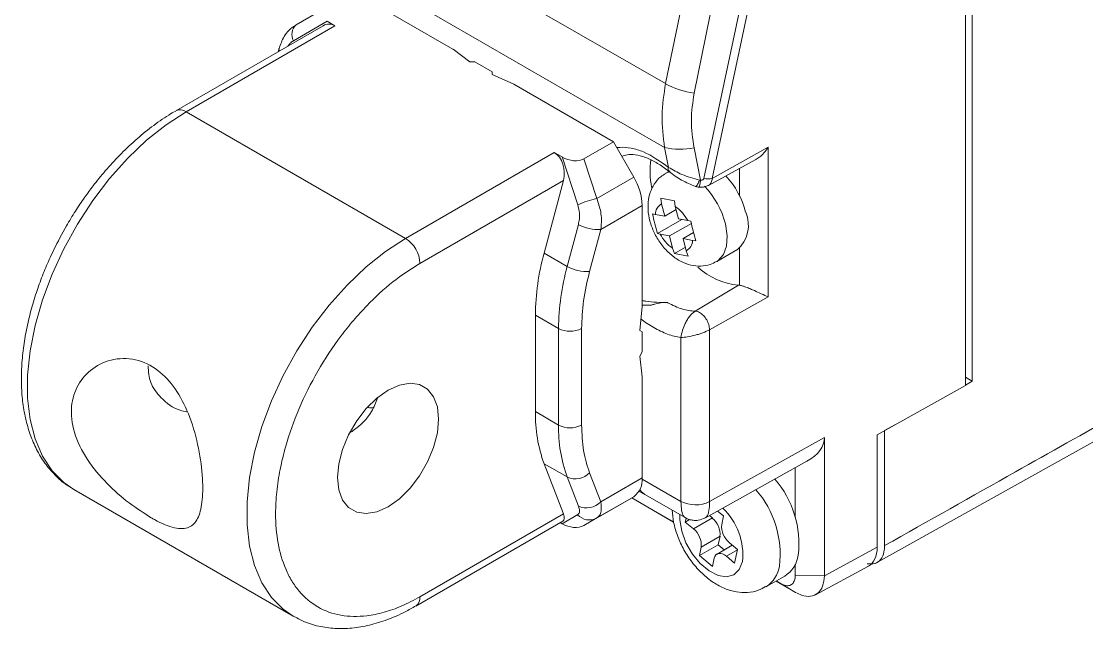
# Paper-space layout '시트2-ENG' of a CAD drawing. Header units: inches. Extents: x 0.2 to 16.3, y 0.2 to 11.5.
# Drawn here: x 13.258 to 14.286, y 9.007 to 9.593 of the extents above; entities that cross this region are included whole.
import ezdxf

# ---------------------------------------------------------------- set-up
doc = ezdxf.new("R2010")
doc.units = ezdxf.units.IN
doc.header["$MEASUREMENT"] = 0

psp = doc.layouts.new('시트2-ENG')

# ---------------------------------------------------------------- linework, layer by layer
at = {"color": 7, "linetype": 'Continuous', "lineweight": 18}
for p, q in [((13.9239, 9.7493), (13.8796, 9.5326)), ((13.9513, 9.7391), (13.9071, 9.5233)), ((13.9787, 9.7347), (13.9165, 9.4411)), ((13.9868, 9.7348), (13.9245, 9.4411)), ((13.8796, 9.5326), (13.5407, 9.7282)), ((14.1687, 9.2414), (14.1687, 9.7232)), ((14.1688, 9.7233), (14.1688, 9.251)), ((14.1754, 9.727), (14.1754, 9.2456)), ((13.8786, 9.471), (13.5292, 9.6727)), ((13.6745, 9.5659), (13.5786, 9.6212)), ((13.5501, 9.6048), (13.5233, 9.5893)), ((13.5493, 9.5885), (13.4073, 9.5065)), ((13.5606, 9.5883), (13.4172, 9.5055)), ((13.5207, 9.574), (13.5531, 9.5927)), ((13.5531, 9.5927), (13.5606, 9.5883)), ((13.5068, 9.5664), (13.506, 9.5634)), ((13.6907, 9.5537), (13.6746, 9.5659)), ((13.6907, 9.5537), (13.6955, 9.5537)), ((13.6955, 9.5537), (13.7122, 9.5441)), ((13.7122, 9.5441), (13.7122, 9.5413)), ((13.7332, 9.532), (13.7122, 9.5413)), ((13.8292, 9.4766), (13.7332, 9.532)), ((13.6287, 9.3834), (13.4172, 9.5055)), ((13.8007, 9.4601), (13.8292, 9.4766)), ((13.8292, 9.4766), (13.8489, 9.4425)), ((13.6287, 9.3834), (13.7722, 9.4662)), ((13.7798, 9.4619), (13.7722, 9.4662)), ((13.8824, 9.4519), (13.8786, 9.471)), ((13.9071, 9.4706), (13.9133, 9.4395)), ((13.9245, 9.4411), (13.9786, 9.4713)), ((13.9786, 9.4713), (13.9786, 9.3269)), ((13.7949, 9.4157), (13.7798, 9.4619)), ((13.8007, 9.4601), (13.8132, 9.4219)), ((13.921, 9.4345), (13.9667, 9.4596)), ((13.8828, 9.448), (13.8797, 9.4462)), ((13.8838, 9.4486), (13.8829, 9.448)), ((13.6427, 9.3593), (13.7811, 9.4392)), ((13.7811, 9.4392), (13.7624, 9.3692)), ((13.8132, 9.4219), (13.8489, 9.4425)), ((13.9133, 9.4395), (13.9124, 9.4396)), ((13.921, 9.4345), (13.9198, 9.434)), ((13.8171, 9.392), (13.857, 9.4151)), ((13.857, 9.4151), (13.857, 9.3176)), ((13.8749, 9.4222), (13.8881, 9.4197)), ((13.8757, 9.4166), (13.8749, 9.4222)), ((13.8787, 9.4047), (13.8757, 9.4166)), ((13.8881, 9.4197), (13.8889, 9.4141)), ((13.8889, 9.4141), (13.8919, 9.4022)), ((13.867, 9.4071), (13.8696, 9.4065)), ((13.8696, 9.4065), (13.8787, 9.4047)), ((13.8897, 9.4111), (13.8787, 9.4047)), ((13.8919, 9.4022), (13.9009, 9.4005)), ((13.7847, 9.3563), (13.7955, 9.3968)), ((13.8063, 9.3516), (13.8171, 9.392)), ((13.8951, 9.4016), (13.8718, 9.3881)), ((13.9045, 9.3979), (13.8834, 9.3857)), ((13.9009, 9.4005), (13.9039, 9.4001)), ((13.8744, 9.3874), (13.8718, 9.3881)), ((13.8834, 9.3857), (13.8744, 9.3874)), ((13.8863, 9.3739), (13.8834, 9.3857)), ((13.9066, 9.389), (13.8966, 9.3832)), ((13.9056, 9.3815), (13.8966, 9.3832)), ((13.8966, 9.3832), (13.8995, 9.3714)), ((13.9087, 9.3811), (13.9056, 9.3815)), ((13.8881, 9.3688), (13.8863, 9.3739)), ((13.8987, 9.3749), (13.8881, 9.3688)), ((13.8995, 9.3714), (13.9013, 9.3663)), ((13.9289, 9.361), (13.9484, 9.3722)), ((13.7847, 9.3563), (13.7624, 9.3692)), ((13.9013, 9.3663), (13.8881, 9.3688)), ((13.9499, 9.3384), (13.9082, 9.3132)), ((13.8818, 9.3213), (13.8814, 9.3216)), ((13.9786, 9.3269), (13.922, 9.2953)), ((13.8546, 9.2947), (13.857, 9.3176)), ((13.857, 9.3191), (13.8659, 9.319)), ((13.754, 9.3094), (13.754, 9.2163)), ((13.7763, 9.2965), (13.754, 9.3094)), ((13.7763, 9.2034), (13.7763, 9.2965)), ((13.7986, 9.2034), (13.7986, 9.2965)), ((13.8546, 9.2947), (13.857, 9.2934)), ((13.857, 9.2934), (13.857, 9.2741)), ((13.922, 9.2953), (13.922, 9.1296)), ((13.8944, 9.2878), (13.8944, 9.1298)), ((13.857, 9.2741), (13.8546, 9.2699)), ((13.8546, 9.2699), (13.857, 9.2498)), ((13.857, 9.2498), (13.857, 9.1524)), ((14.1688, 9.251), (14.1687, 9.2509)), ((14.1687, 9.2495), (14.1754, 9.2456)), ((14.0837, 9.194), (14.1687, 9.2414)), ((14.1687, 9.2418), (14.1754, 9.2456)), ((13.7763, 9.2034), (13.754, 9.2163)), ((14.0818, 9.0699), (14.3092, 9.1967)), ((14.0908, 9.198), (14.1007, 9.2035)), ((14.0908, 9.198), (14.0908, 9.0871)), ((14.0908, 9.198), (14.0908, 9.198)), ((13.922, 9.1296), (14.0327, 9.1913)), ((14.0327, 9.1913), (14.0327, 9.0581)), ((14.0837, 9.0855), (14.0837, 9.194)), ((14.0838, 9.0949), (14.0838, 9.1941)), ((13.7624, 9.1661), (13.7811, 9.1177)), ((13.7624, 9.1661), (13.7847, 9.1533)), ((13.918, 9.1139), (14.0159, 9.1685)), ((13.8171, 9.1293), (13.8063, 9.1573)), ((14.0046, 9.1622), (14.0046, 9.1144)), ((13.7847, 9.1533), (13.7955, 9.1253)), ((13.857, 9.1524), (13.8171, 9.1293)), ((13.3089, 9.1412), (13.5205, 9.019)), ((13.3089, 9.1412), (13.3098, 9.1407)), ((13.8535, 9.1396), (13.8596, 9.1365)), ((13.8596, 9.1365), (13.8985, 9.1141)), ((13.8489, 9.1343), (13.8132, 9.1138)), ((13.8292, 9.123), (13.8489, 9.1343)), ((13.8873, 9.1098), (13.8469, 9.1332)), ((13.8471, 9.1333), (13.8873, 9.1102)), ((13.7811, 9.1177), (13.6427, 9.0378)), ((13.7949, 9.117), (13.7798, 9.1082)), ((13.8292, 9.123), (13.8007, 9.1065)), ((13.9219, 9.1161), (13.9247, 9.1138)), ((13.9354, 9.1157), (13.9298, 9.1205)), ((13.9337, 9.1076), (13.9354, 9.1157)), ((13.6386, 9.0288), (13.7806, 9.1108)), ((13.7798, 9.1082), (13.778, 9.1093)), ((13.8007, 9.1065), (13.8132, 9.1138)), ((13.8994, 9.1136), (13.8986, 9.1099)), ((13.9027, 9.1123), (13.8986, 9.1099)), ((13.8986, 9.1099), (13.9066, 9.1033)), ((13.9066, 9.1033), (13.9247, 9.1138)), ((13.9321, 9.0961), (13.914, 9.0856)), ((13.9321, 9.0961), (13.9303, 9.0879)), ((13.9303, 9.0879), (13.9122, 9.0775)), ((13.914, 9.0856), (13.9122, 9.0775)), ((13.9439, 9.0875), (13.9293, 9.079)), ((13.9303, 9.0879), (13.9362, 9.083)), ((13.949, 9.0833), (13.9411, 9.0899)), ((14.0327, 9.0581), (14.0837, 9.0855)), ((13.9122, 9.0775), (13.9249, 9.0669)), ((13.9249, 9.0669), (13.9266, 9.075)), ((13.9383, 9.0769), (13.9462, 9.0703)), ((13.9462, 9.0703), (13.949, 9.0833)), ((14.0046, 9.0691), (14.0046, 9.0582)), ((14.0241, 9.0398), (14.0752, 9.0673)), ((13.9764, 9.0474), (13.9945, 9.0578)), ((14.0049, 9.042), (13.9859, 9.0529)), ((13.9862, 9.0531), (13.9909, 9.0503)), ((14.0046, 9.0582), (14.0327, 9.0581)), ((14.0049, 9.042), (13.9974, 9.0464)), ((13.5216, 9.0184), (13.5205, 9.019))]:
    psp.add_line(p, q, dxfattribs=at)
at = {"color": 8, "linetype": 'Continuous', "lineweight": 18}
for p, q in [((13.8797, 9.4462), (13.8839, 9.4479)), ((13.951, 9.451), (13.951, 9.4242)), ((13.951, 9.3741), (13.951, 9.3383)), ((13.857, 9.1513), (13.8944, 9.1298)), ((14.0838, 9.0949), (14.0837, 9.0948)), ((13.949, 9.0831), (13.9383, 9.0769)), ((13.9974, 9.0464), (13.9909, 9.0503))]:
    psp.add_line(p, q, dxfattribs=at)
at = {"color": 8, "linetype": 'Continuous', "lineweight": 18, "flags": 128}
for points in [[(13.4172, 9.5055), (13.398, 9.493), (13.3791, 9.478), (13.3608, 9.4606), (13.3434, 9.4411), (13.3272, 9.4198), (13.3123, 9.3971), (13.2992, 9.3733), (13.2879, 9.3488), (13.2786, 9.324), (13.2715, 9.2993), (13.2668, 9.275), (13.2643, 9.2516), (13.2643, 9.2294), (13.2668, 9.2088), (13.2715, 9.19), (13.2786, 9.1735), (13.2879, 9.1593), (13.2992, 9.1479), (13.3089, 9.1412)], [(13.9373, 9.3973), (13.9391, 9.386), (13.9384, 9.3759), (13.9355, 9.3677), (13.9304, 9.362), (13.9289, 9.3609)], [(13.5205, 9.019), (13.5108, 9.0258), (13.4995, 9.0372), (13.4902, 9.0513), (13.4831, 9.0679), (13.4783, 9.0866), (13.4759, 9.1073), (13.4759, 9.1295), (13.4783, 9.1529), (13.4831, 9.1771), (13.4902, 9.2019), (13.4995, 9.2267), (13.5108, 9.2512), (13.5239, 9.275), (13.5387, 9.2977), (13.555, 9.3189), (13.5724, 9.3384), (13.5907, 9.3558), (13.6095, 9.3709), (13.6287, 9.3834)], [(13.8548, 9.1411), (13.8561, 9.1394), (13.8596, 9.1365), (13.8596, 9.1365)], [(13.8933, 9.1171), (13.8933, 9.1119), (13.8951, 9.101), (13.8992, 9.0897), (13.9054, 9.079), (13.913, 9.0698), (13.9215, 9.0627), (13.9302, 9.0583), (13.9384, 9.0571), (13.9454, 9.059), (13.9506, 9.064), (13.9537, 9.0717)]]:
    psp.add_lwpolyline(points, dxfattribs=at)
at = {"color": 7, "linetype": 'Continuous', "lineweight": 18, "flags": 128}
for points in [[(13.6607, 9.209), (13.6595, 9.1958), (13.6559, 9.1818), (13.6501, 9.1678), (13.6424, 9.1544), (13.6332, 9.1424), (13.6229, 9.1323), (13.612, 9.1246), (13.6012, 9.1198), (13.5909, 9.118), (13.5817, 9.1193), (13.5739, 9.1238), (13.5681, 9.1311), (13.5645, 9.1409), (13.5633, 9.1527), (13.5645, 9.166), (13.5681, 9.1799), (13.5739, 9.1939), (13.5817, 9.2073), (13.5909, 9.2193), (13.6012, 9.2294), (13.612, 9.2371), (13.6229, 9.242), (13.6332, 9.2437), (13.6424, 9.2424), (13.6501, 9.2379), (13.6559, 9.2306), (13.6595, 9.2208), (13.6607, 9.209)], [(13.9383, 9.0769), (13.9364, 9.0782), (13.9345, 9.0792), (13.9326, 9.0796), (13.9309, 9.0796), (13.9294, 9.0791), (13.9282, 9.0782), (13.9272, 9.0768), (13.9266, 9.075)]]:
    psp.add_lwpolyline(points, dxfattribs=at)
at = {"color": 7, "linetype": 'Continuous', "lineweight": 18}
for centre, radius, start, end in [((13.5314, 9.58), 0.0123, 131.3359, 209.4248), ((13.9195, 9.6058), 0.0834, 241.3971, 261.4817), ((13.8938, 9.5378), 0.0685, 257.2195, 281.2281), ((13.9502, 9.4487), 0.0856, 172.8425, 190.749), ((13.8773, 9.3881), 0.0821, 14.4765, 42.6282), ((13.8002, 9.4131), 0.0568, 1.9565, 31.1437), ((13.9204, 9.4613), 0.0206, 259.029, 281.4355), ((13.8344, 9.3288), 0.0955, 102.8357, 114.4673), ((13.8811, 9.4065), 0.0114, 117.863, 180.0731), ((13.8669, 9.3825), 0.0385, 27.8638, 55.0679), ((13.9281, 9.3961), 0.0314, 310.5178, 23.4935), ((13.8141, 9.4299), 0.038, 240.573, 274.4412), ((13.6124, 9.3579), 0.0303, 2.6055, 57.3945), ((13.9084, 9.4054), 0.0385, 207.8638, 235.0679), ((13.8942, 9.3815), 0.0114, 297.863, 0.0731), ((13.988, 9.307), 0.234, 164.5964, 179.4278), ((14.0103, 9.2942), 0.234, 164.5964, 179.4278), ((13.8033, 9.3894), 0.038, 240.573, 274.4412), ((13.9562, 9.4056), 0.0676, 227.5821, 264.6385), ((13.9498, 9.3313), 0.00708, 80.1027, 89.1957), ((13.7874, 9.318), 0.0242, 242.6097, 297.3903), ((13.8939, 9.2139), 0.1399, 179.0429, 199.9698), ((13.7874, 9.2249), 0.0242, 242.6097, 297.3903), ((13.9162, 9.2011), 0.1399, 179.0429, 199.9698), ((13.7927, 9.1705), 0.019, 245.1196, 315.9168), ((13.8373, 9.1504), 0.0198, 305.698, 5.6204), ((13.9118, 9.0887), 0.0964, 353.5523, 40.536), ((13.8034, 9.1425), 0.019, 245.1196, 315.9168), ((13.9083, 9.1567), 0.0303, 242.6565, 296.7662), ((13.806, 9.1269), 0.015, 221.6035, 298.6028), ((13.9119, 9.098), 0.0202, 354.3911, 50.9992), ((13.9538, 9.1056), 0.0202, 174.3911, 230.9992), ((13.8938, 9.0876), 0.0202, 354.3911, 50.9992), ((13.9792, 9.0821), 0.0287, 302.1039, 351.442)]:
    psp.add_arc(centre, radius, start, end, dxfattribs=at)
at = {"color": 8, "linetype": 'Continuous', "lineweight": 18}
for centre, radius, start, end in [((13.5095, 9.5659), 0.00283, 170.0012, 217.3089), ((13.4114, 9.4977), 0.00966, 53.6161, 115.9618), ((13.8863, 9.4505), 0.00419, 159.6662, 223.1106), ((13.858, 9.3769), 0.0819, 14.4508, 43.8604), ((13.9247, 9.3945), 0.1124, 232.1392, 239.8071), ((13.8937, 9.0782), 0.0964, 353.5577, 40.7015), ((13.8913, 9.0781), 0.0628, 354.18, 46.0901), ((13.9611, 9.0717), 0.0287, 301.9541, 351.4505), ((13.6327, 9.0368), 0.00995, 306.6588, 5.5361)]:
    psp.add_arc(centre, radius, start, end, dxfattribs=at)
at = {"color": 7, "linetype": 'Continuous', "lineweight": 18}
for centre, major_axis, ratio, start_param, end_param in [((13.5556, 9.5694), (-0.0016, 0.0206), 0.715187, 5.829269, 6.614586), ((13.7671, 9.4472), (-0.0016, 0.0206), 0.715187, 4.258473, 5.829269), ((13.7878, 9.4709), (0.0168, -0.0064), 0.649455, 4.471399, 5.797929), ((13.9765, 9.1916), (0.0562, -0.0004), 0.572321, 5.493418, 6.287473), ((13.7671, 9.1257), (-0.0139, 0.0146), 0.349555, 3.057513, 3.842992), ((13.7878, 9.1173), (0.0168, -0.0064), 0.649455, 4.471399, 5.797929), ((14.0558, 9.1016), (-0.0197, 0.0341), 0.577206, 3.124143, 3.92692)]:
    psp.add_ellipse(centre, major_axis=major_axis, ratio=ratio, start_param=start_param, end_param=end_param, dxfattribs=at)
for points, knots in [([(13.5229, 9.589), (13.5206, 9.5874), (13.5164, 9.5845), (13.5105, 9.577), (13.5082, 9.5704), (13.5068, 9.5664)], [0, 0, 0, 0, 0.306347, 0.574039, 1, 1, 1, 1]), ([(13.8786, 9.471), (13.8773, 9.4813), (13.8748, 9.5017), (13.878, 9.5224), (13.8796, 9.5326)], [0, 0, 0, 0, 0.504417, 1, 1, 1, 1]), ([(13.9071, 9.4706), (13.9058, 9.4794), (13.9032, 9.497), (13.9058, 9.5146), (13.9071, 9.5233)], [0, 0, 0, 0, 0.504153, 1, 1, 1, 1]), ([(13.4073, 9.5062), (13.405, 9.505), (13.3971, 9.5006), (13.3838, 9.4911), (13.3679, 9.4781), (13.353, 9.4638), (13.3395, 9.4491), (13.3284, 9.4354), (13.3188, 9.4224), (13.3101, 9.4095), (13.3045, 9.4002), (13.3017, 9.3954)], [0, 0, 0, 0, 0.057758, 0.198209, 0.336691, 0.471833, 0.599887, 0.71541, 0.801345, 0.89809, 1, 1, 1, 1]), ([(13.8373, 9.4625), (13.839, 9.4631), (13.8426, 9.4645), (13.8504, 9.4642), (13.8599, 9.4619), (13.8703, 9.457), (13.8782, 9.4517), (13.8824, 9.4483), (13.8833, 9.4476)], [0, 0, 0, 0, 0.160848, 0.35523, 0.56284, 0.763774, 0.952531, 1, 1, 1, 1]), ([(13.9786, 9.4713), (13.9786, 9.4712), (13.9774, 9.4694), (13.9742, 9.4653), (13.9701, 9.4611), (13.967, 9.4598), (13.9666, 9.4597)], [0, 0, 0, 0, 0.010383, 0.386592, 0.932808, 1, 1, 1, 1]), ([(13.8799, 9.4459), (13.8782, 9.445), (13.8737, 9.4425), (13.8684, 9.436), (13.8644, 9.4276), (13.8625, 9.4183), (13.8626, 9.4081), (13.865, 9.3971), (13.8697, 9.3861), (13.8765, 9.3758), (13.8848, 9.3672), (13.8941, 9.3609), (13.9037, 9.3573), (13.9134, 9.3563), (13.922, 9.3575), (13.9267, 9.3601), (13.9286, 9.3611)], [0, 0, 0, 0, 0.0436322, 0.1131044, 0.1803842, 0.249365, 0.3232002, 0.402926, 0.4856929, 0.5695836, 0.6559508, 0.7365309, 0.8118226, 0.8825842, 0.9513531, 1, 1, 1, 1]), ([(13.8824, 9.4519), (13.8866, 9.4495), (13.8954, 9.4442), (13.9065, 9.4412), (13.9124, 9.4396)], [0, 0, 0, 0, 0.470945, 1, 1, 1, 1]), ([(13.8833, 9.4476), (13.8851, 9.4462), (13.8887, 9.4434), (13.8971, 9.4382), (13.904, 9.4353), (13.9086, 9.4334)], [0, 0, 0, 0, 0.251121, 0.500328, 1, 1, 1, 1]), ([(13.9085, 9.4334), (13.909, 9.4333), (13.9101, 9.4329), (13.9113, 9.4327), (13.9119, 9.4327)], [0, 0, 0, 0, 0.496274, 1, 1, 1, 1]), ([(13.9119, 9.4327), (13.9134, 9.4326), (13.916, 9.4325), (13.9186, 9.4336), (13.9198, 9.4341)], [0, 0, 0, 0, 0.542056, 1, 1, 1, 1]), ([(13.9165, 9.4411), (13.9165, 9.4409), (13.9164, 9.4407), (13.9161, 9.4402), (13.9154, 9.4398), (13.9144, 9.4394), (13.9137, 9.4395), (13.9133, 9.4395)], [0, 0, 0, 0, 0.107272, 0.216266, 0.463262, 0.73307, 1, 1, 1, 1]), ([(13.7949, 9.4157), (13.7955, 9.413), (13.7966, 9.4085), (13.7966, 9.402), (13.7958, 9.3985), (13.7955, 9.3968)], [0, 0, 0, 0, 0.427559, 0.711619, 1, 1, 1, 1]), ([(13.8132, 9.4219), (13.8147, 9.4176), (13.817, 9.411), (13.818, 9.4007), (13.8174, 9.3952), (13.8171, 9.392)], [0, 0, 0, 0, 0.430059, 0.666913, 1, 1, 1, 1]), ([(13.3017, 9.3954), (13.2975, 9.3878), (13.2917, 9.3772), (13.2842, 9.3611), (13.2784, 9.3473), (13.2724, 9.3307), (13.2672, 9.3133), (13.263, 9.2954), (13.26, 9.2772), (13.2583, 9.2591), (13.2581, 9.2413), (13.2595, 9.2242), (13.2625, 9.2077), (13.2672, 9.1923), (13.2736, 9.1779), (13.2818, 9.1649), (13.2919, 9.1535), (13.3014, 9.1454), (13.3081, 9.142), (13.3102, 9.1409)], [0, 0, 0, 0, 0.077075, 0.108381, 0.160142, 0.213567, 0.270552, 0.329644, 0.390284, 0.452049, 0.514668, 0.577967, 0.641809, 0.706091, 0.770764, 0.835876, 0.90168, 0.96876, 1, 1, 1, 1]), ([(13.6427, 9.0378), (13.6368, 9.0347), (13.6252, 9.0284), (13.6079, 9.0224), (13.5879, 9.0184), (13.5658, 9.0188), (13.5435, 9.0268), (13.5284, 9.0396), (13.5188, 9.053), (13.5113, 9.0677), (13.5051, 9.0888), (13.5029, 9.1145), (13.5042, 9.1388), (13.5075, 9.1606), (13.514, 9.1874), (13.5254, 9.2196), (13.5435, 9.2558), (13.5621, 9.284), (13.5785, 9.3045), (13.595, 9.3226), (13.6164, 9.3425), (13.6339, 9.3537), (13.6427, 9.3593)], [0, 0, 0, 0, 0.040136, 0.079945, 0.120066, 0.184354, 0.250008, 0.315661, 0.34783, 0.380032, 0.439999, 0.5, 0.540114, 0.579922, 0.620066, 0.684355, 0.750008, 0.815661, 0.84783, 0.880033, 0.939991, 1, 1, 1, 1]), ([(13.951, 9.3383), (13.952, 9.338), (13.9532, 9.3378), (13.956, 9.3368), (13.9592, 9.3356), (13.9644, 9.3334), (13.9708, 9.3305), (13.9756, 9.3283), (13.9781, 9.3272), (13.9786, 9.3269), (13.9786, 9.3269)], [0, 0, 0, 0, 0.11544, 0.141145, 0.277216, 0.412411, 0.624676, 0.915152, 0.994966, 1, 1, 1, 1]), ([(13.8814, 9.3216), (13.8744, 9.3216), (13.8662, 9.3216), (13.8582, 9.3232), (13.857, 9.3234)], [0, 0, 0, 0, 0.854181, 1, 1, 1, 1]), ([(13.8814, 9.3216), (13.8771, 9.3214), (13.8718, 9.3211), (13.8669, 9.3194), (13.8659, 9.319)], [0, 0, 0, 0, 0.804617, 1, 1, 1, 1]), ([(13.9082, 9.3132), (13.904, 9.3136), (13.8956, 9.3143), (13.8864, 9.319), (13.8818, 9.3213)], [0, 0, 0, 0, 0.5, 1, 1, 1, 1]), ([(13.9082, 9.3132), (13.9073, 9.3125), (13.9055, 9.3113), (13.9029, 9.3085), (13.9005, 9.3052), (13.898, 9.3006), (13.8955, 9.2943), (13.8948, 9.2901), (13.8944, 9.2878)], [0, 0, 0, 0, 0.1230873, 0.248535, 0.3771033, 0.5096528, 0.7350716, 1, 1, 1, 1]), ([(13.9124, 9.3119), (13.9117, 9.3123), (13.9102, 9.313), (13.9089, 9.3131), (13.9082, 9.3132)], [0, 0, 0, 0, 0.5237, 1, 1, 1, 1]), ([(13.9124, 9.3119), (13.9137, 9.311), (13.9162, 9.3092), (13.9194, 9.3048), (13.9216, 9.2999), (13.9218, 9.2969), (13.922, 9.2953)], [0, 0, 0, 0, 0.25, 0.5, 0.75, 1, 1, 1, 1]), ([(13.922, 9.2953), (13.921, 9.2948), (13.919, 9.2938), (13.9156, 9.2924), (13.9118, 9.2911), (13.9068, 9.2897), (13.9003, 9.2883), (13.8964, 9.288), (13.8944, 9.2878)], [0, 0, 0, 0, 0.119498, 0.23974, 0.361536, 0.485663, 0.730817, 1, 1, 1, 1]), ([(13.3835, 9.114), (13.3765, 9.1185), (13.3623, 9.1274), (13.34, 9.147), (13.3207, 9.1701), (13.3079, 9.196), (13.3051, 9.2214), (13.3119, 9.2429), (13.3265, 9.2592), (13.3474, 9.2684), (13.371, 9.2675), (13.3925, 9.2559), (13.4093, 9.2363), (13.4217, 9.2106), (13.4298, 9.1809), (13.4336, 9.1517), (13.4331, 9.1281), (13.4288, 9.1119), (13.4204, 9.1033), (13.4068, 9.103), (13.3929, 9.1087), (13.3846, 9.1134), (13.3835, 9.114)], [0, 0, 0, 0, 0.0504909, 0.1008712, 0.1540504, 0.209456, 0.2619899, 0.3113938, 0.3615785, 0.4152624, 0.4706129, 0.5223841, 0.5709463, 0.6215781, 0.6762458, 0.7309774, 0.7819261, 0.8311422, 0.8825965, 0.9374894, 0.9919286, 1, 1, 1, 1]), ([(13.418, 9.2161), (13.4157, 9.2165), (13.4061, 9.2184), (13.3931, 9.2285), (13.3816, 9.2436), (13.3808, 9.255), (13.3805, 9.2606)], [0, 0, 0, 0, 0.105438, 0.448175, 0.728242, 1, 1, 1, 1]), ([(13.5761, 9.1966), (13.5768, 9.1971), (13.5851, 9.2025), (13.5955, 9.2133), (13.6001, 9.2249), (13.6018, 9.2292)], [0, 0, 0, 0, 0.055041, 0.647426, 1, 1, 1, 1]), ([(13.5926, 9.2203), (13.5928, 9.2202), (13.5944, 9.2199), (13.5961, 9.2201), (13.5977, 9.2202)], [0, 0, 0, 0, 0.078739, 1, 1, 1, 1]), ([(14.0908, 9.0871), (14.1329, 9.1108), (14.208, 9.1532), (14.2832, 9.1955), (14.3163, 9.214)], [0, 0, 0, 0, 0.560004, 1, 1, 1, 1]), ([(13.7955, 9.1253), (13.796, 9.1236), (13.7968, 9.1209), (13.7963, 9.1182), (13.7954, 9.1174), (13.7949, 9.117)], [0, 0, 0, 0, 0.428724, 0.713281, 1, 1, 1, 1]), ([(13.8132, 9.1138), (13.8141, 9.1145), (13.8161, 9.116), (13.8181, 9.1208), (13.8174, 9.1261), (13.8171, 9.1293)], [0, 0, 0, 0, 0.252769, 0.542585, 1, 1, 1, 1]), ([(13.8859, 9.1214), (13.8862, 9.1174), (13.887, 9.109), (13.891, 9.096), (13.897, 9.0829), (13.905, 9.0708), (13.9146, 9.06), (13.9252, 9.0515), (13.9364, 9.0455), (13.9476, 9.0422), (13.9585, 9.0416), (13.9684, 9.0433), (13.9738, 9.0463), (13.9761, 9.0476)], [0, 0, 0, 0, 0.08838, 0.187147, 0.286021, 0.385166, 0.485578, 0.588501, 0.683186, 0.772485, 0.856634, 0.937838, 1, 1, 1, 1]), ([(13.8985, 9.1142), (13.8988, 9.114), (13.9002, 9.113), (13.9031, 9.112), (13.9071, 9.1113), (13.9122, 9.1114), (13.9157, 9.1129), (13.918, 9.1139)], [0, 0, 0, 0, 0.052889, 0.250034, 0.447279, 0.64055, 1, 1, 1, 1]), ([(14.0741, 9.0695), (14.0767, 9.0694), (14.0818, 9.0691), (14.0874, 9.0735), (14.0904, 9.0798), (14.0907, 9.085), (14.0908, 9.0871)], [0, 0, 0, 0, 0.273402, 0.546782, 0.820153, 1, 1, 1, 1]), ([(13.9909, 9.0503), (13.9925, 9.0496), (13.9955, 9.0482), (13.9996, 9.0485), (14.0027, 9.0507), (14.0044, 9.0542), (14.0046, 9.057), (14.0046, 9.0582)], [0, 0, 0, 0, 0.212202, 0.423999, 0.641521, 0.855071, 1, 1, 1, 1]), ([(14.0327, 9.0581), (14.0323, 9.0545), (14.0317, 9.0475), (14.0267, 9.0407), (14.0196, 9.0376), (14.0119, 9.0384), (14.0068, 9.041), (14.0049, 9.042)], [0, 0, 0, 0, 0.219897, 0.434512, 0.649185, 0.86392, 1, 1, 1, 1]), ([(13.522, 9.0186), (13.5244, 9.0172), (13.5316, 9.013), (13.5446, 9.0092), (13.5607, 9.0069), (13.5771, 9.0073), (13.594, 9.0101), (13.6112, 9.0155), (13.6262, 9.0218), (13.6352, 9.0271), (13.6386, 9.029)], [0, 0, 0, 0, 0.073553, 0.220277, 0.356781, 0.495331, 0.635471, 0.776325, 0.917054, 1, 1, 1, 1])]:
    psp.add_open_spline(points, degree=3, knots=knots, dxfattribs=at)
at = {"color": 8, "linetype": 'Continuous', "lineweight": 18}
for points, knots in [([(13.5154, 9.5689), (13.516, 9.5697), (13.5175, 9.5719), (13.5195, 9.5732), (13.5207, 9.574)], [0, 0, 0, 0, 0.398174, 1, 1, 1, 1]), ([(13.8824, 9.4519), (13.8743, 9.4577), (13.8622, 9.4662), (13.8464, 9.4707), (13.8379, 9.4715), (13.8334, 9.471), (13.8325, 9.4709)], [0, 0, 0, 0, 0.4663896, 0.7005017, 0.9346137, 1, 1, 1, 1]), ([(13.9124, 9.4396), (13.9121, 9.4389), (13.9114, 9.4373), (13.9104, 9.4354), (13.9095, 9.434), (13.9088, 9.4334), (13.9086, 9.4335), (13.9085, 9.4335)], [0, 0, 0, 0, 0.193524, 0.407091, 0.636477, 0.874676, 1, 1, 1, 1]), ([(13.9119, 9.4327), (13.912, 9.4327), (13.9121, 9.4328), (13.9124, 9.4339), (13.9127, 9.4354), (13.913, 9.4373), (13.9132, 9.4388), (13.9133, 9.4395)], [0, 0, 0, 0, 0.213797, 0.428333, 0.63364, 0.825107, 1, 1, 1, 1]), ([(13.9245, 9.4411), (13.9243, 9.4398), (13.9241, 9.4377), (13.9226, 9.4357), (13.9217, 9.4347), (13.921, 9.4345), (13.921, 9.4345)], [0, 0, 0, 0, 0.45935, 0.718311, 0.996212, 1, 1, 1, 1]), ([(13.8944, 9.1298), (13.8945, 9.1266), (13.8948, 9.1202), (13.8966, 9.1155), (13.8981, 9.1145), (13.8986, 9.1142)], [0, 0, 0, 0, 0.395129, 0.813573, 1, 1, 1, 1]), ([(13.922, 9.1296), (13.9219, 9.1265), (13.9216, 9.12), (13.9199, 9.1153), (13.9184, 9.1143), (13.9179, 9.114)], [0, 0, 0, 0, 0.386178, 0.795146, 1, 1, 1, 1])]:
    psp.add_open_spline(points, degree=3, knots=knots, dxfattribs=at)
at = {"color": 7, "linetype": 'Continuous', "lineweight": 18}
for points in [[(13.8718, 9.3881), (13.8709, 9.3912), (13.8692, 9.3975), (13.8677, 9.4039), (13.867, 9.4071)], [(13.9039, 9.4001), (13.9047, 9.3969), (13.9061, 9.3905), (13.9078, 9.3842), (13.9087, 9.3811)], [(13.7986, 9.2965), (13.7989, 9.3053), (13.7995, 9.323), (13.804, 9.342), (13.8063, 9.3516)], [(13.8944, 9.2878), (13.8901, 9.2886), (13.8816, 9.2903), (13.8726, 9.295), (13.8681, 9.2974)], [(13.8063, 9.1573), (13.804, 9.1642), (13.7995, 9.1781), (13.7989, 9.195), (13.7986, 9.2034)]]:
    psp.add_open_spline(points, degree=3, dxfattribs=at)

doc.saveas('drawing.dxf')
